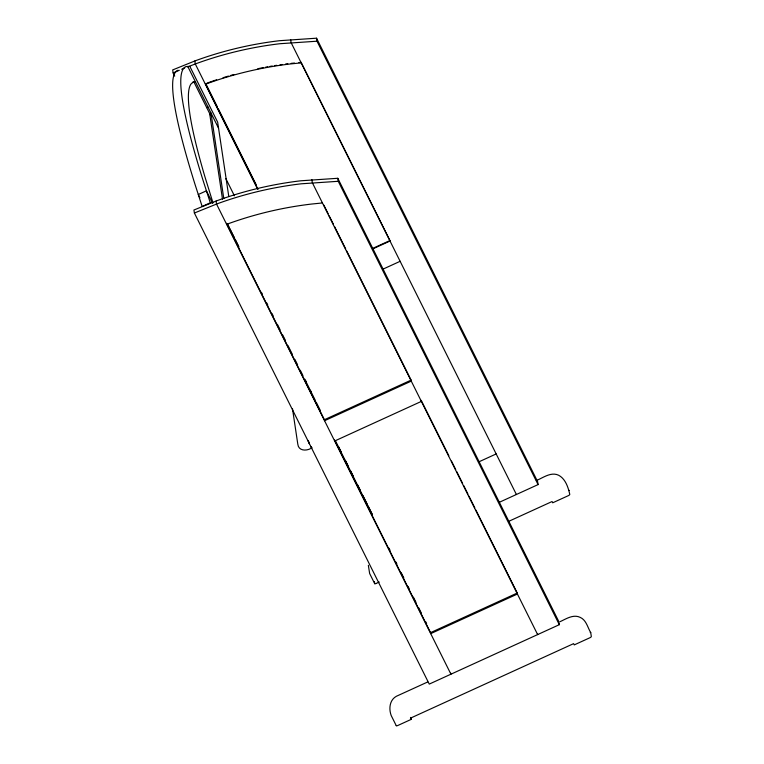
<?xml version="1.0" encoding="UTF-8"?>
<svg xmlns="http://www.w3.org/2000/svg" width="764" height="764" viewBox="0 0 764 764"><rect width="100%" height="100%" fill="white"/><g stroke="black" fill="none" stroke-linecap="round" stroke-linejoin="round"><path stroke-width="1.15" d="M376.146 583.457L374.771 583.763L374.398 581.662M181.689 69.266L184.745 67.872M192.413 82.35L195.374 81.691L193.703 81.758L190.962 84.04A515.328 50.959 65.4 0 0 204.8 176.36L212.965 202.804M206.71 107.629L208.009 107.036M372.603 248.453L389.946 240.536L301.121 62.361L298.905 62.591M372.679 248.949L390.022 241.032L389.946 240.536M382.793 269.234L400.135 261.307M411.118 380.119L411.271 381.121L324.557 420.725L324.413 419.722L411.118 380.119L346.751 251.031M478.837 461.867L496.17 453.94M536.338 480.556C543.109 477.815 551.016 471.522 558.704 475.284C565.494 478.894 568.235 487.403 569.763 494.346A1.862 0.602 -26.5 0 1 568.273 495.693L552.706 502.798L552.076 501.537L508.862 521.277M499.054 502.416L538.076 484.596L537.617 481.587L316.554 38.2L279.557 40.702A350.581 329.857 -8.5 0 0 195.546 60.69L172.683 69.916L173.132 72.924L174.736 76.123M375.745 583.639L379.24 582.044M517.266 593.026L517.419 594.029L430.715 633.642L430.562 632.64L517.266 593.026L475.876 510.018M427.764 681.946L396.363 696.281C389.525 700.025 388.685 708.849 391.197 715.524L396.249 725.666M560.088 621.667C566.162 618.897 573.372 613.96 580.258 617.417C586.332 620.101 587.602 627.473 590.715 632.602M559.315 624.685L429.253 684.095L194.381 213.013L193.932 210.005L216.795 200.779A350.581 329.857 -8.5 0 1 300.796 180.791L337.803 178.289L558.866 621.676L559.315 624.685L338.251 181.297L337.803 178.289M410.803 717.415L411.108 719.421L397.901 725.456A1.757 0.563 -26.5 0 1 396.22 725.59M308.093 440.465L309.477 443.855M308.532 441.764L308.389 441.114M311.053 446.978L311.96 447.99L310.738 446.386M173.132 72.924L179.33 70.298M194.381 213.013L217.243 203.787A350.581 329.857 -8.5 0 1 301.255 183.799L338.251 181.297M187.724 66.869L195.995 63.699A350.581 329.857 -8.5 0 1 280.006 43.71L317.003 41.208L538.076 484.596M310.671 448.554C306.039 451.123 298.476 450.894 297.798 444.151L292.497 408.759M291.151 63.374L294.474 63.04M322.437 202.957L311.359 204.074A350.581 329.857 -8.5 0 0 227.357 224.062L226.641 224.339L226.488 223.336L324.413 419.722M374.723 583.715L369.642 573.516L368.353 565.303M516.397 494.499L291.084 42.593L290.635 39.585M323.879 205.153L328.138 213.691M329.198 215.82L333.457 224.358M334.517 226.488L345.691 248.892M448.821 455.736L421.222 400.393L421.375 401.396L334.67 441.009L334.517 440.007L430.562 632.64M451.476 461.064L455.716 469.573M456.776 471.703L462.612 483.411M463.672 485.541L467.921 494.05M468.981 496.18L474.816 507.888M206.156 84.374L217.339 106.788M218.399 108.927L256.179 184.707M258.003 189.415L205.325 83.744L206.108 83.973A350.581 329.857 -8.5 0 1 290.119 63.985L301.188 62.868L301.121 62.361M257.544 188.851L195.288 63.966L194.839 60.958M187.791 66.487L218.552 128.18M194.075 82.283L210.683 115.593M225.867 178.671L234.386 195.765M227.787 224.53L228.847 226.669M229.916 228.799L234.176 237.337M235.236 239.476L238.96 246.944M304.951 379.297L306.011 381.427M310.27 389.974L311.34 392.104M338.462 446.51L341.116 451.83M345.366 460.348L348.012 465.668M350.666 470.987L353.321 476.316M357.562 484.825L360.216 490.144M362.871 495.473L367.121 503.982M368.181 506.112L372.421 514.621M227.328 223.967L238.502 246.38M261.383 292.278L262.453 294.407M266.712 302.945L267.772 305.084M272.032 313.622L273.092 315.761M277.351 324.299L280.016 329.628M282.67 334.966L285.335 340.305M287.999 345.643L292.249 354.181M294.914 359.519L297.578 364.858M300.233 370.196L302.897 375.525M305.562 380.864L309.812 389.401M310.881 391.54L315.14 400.078M316.201 402.217L320.46 410.755M335.358 440.627L372.498 515.127M388.943 548.122L390.012 550.252M395.847 561.951L396.908 564.08M401.148 572.599L403.803 577.918M408.052 586.437L409.112 588.557M413.353 597.076L416.008 602.395M418.662 607.714L421.317 613.043M425.558 621.552L426.618 623.682M212.612 203.243L206.423 190.809L198.296 194.524L199.872 197.695M411.108 719.421L410.478 718.15L573.621 643.632L574.261 644.892L589.818 637.787A1.757 0.563 -26.5 0 0 591.317 636.479L590.744 632.678A1.862 0.602 -26.5 0 0 590.219 632.458M309.143 443.158L308.58 441.735M537.493 633.585L537.636 634.588L312.323 182.682L311.874 179.674M450.779 673.189L450.932 674.192L216.527 204.055L216.078 201.047M316.554 38.2L317.003 41.208M228.742 196.214L217.654 122.164L189.844 66.401L186.12 66.544A515.328 50.959 65.4 0 0 203.3 181.144L210.281 202.766L202.154 206.481L195.173 184.859A515.328 50.959 65.4 0 1 177.993 70.259M223.804 198.602L210.969 112.976L209.67 113.569L222.505 199.194M568.817 490.335A1.757 0.563 -26.5 0 1 569.19 490.545M207.092 83.085A350.581 329.857 -8.5 0 1 216.632 79.781M223.05 77.718A350.581 329.857 -8.5 0 1 228.426 76.094M230.585 75.464A350.581 329.857 -8.5 0 1 233.822 74.547M257.85 68.712A350.581 329.857 -8.5 0 1 263.37 67.614M265.576 67.194A350.581 329.857 -8.5 0 1 267.792 66.793M270.007 66.401A350.581 329.857 -8.5 0 1 272.223 66.019M274.448 65.656A350.581 329.857 -8.5 0 1 276.663 65.303M280.006 64.806A350.581 329.857 -8.5 0 1 282.231 64.491M285.574 64.042A350.581 329.857 -8.5 0 1 287.808 63.756"/></g></svg>
